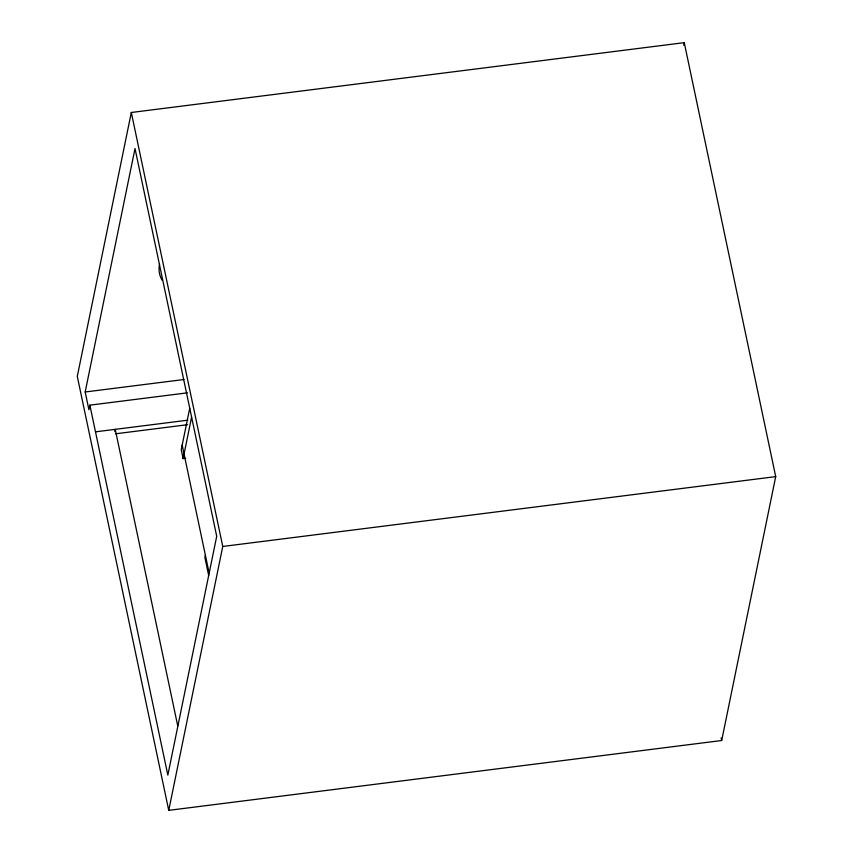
<?xml version="1.0" encoding="UTF-8"?>
<svg xmlns="http://www.w3.org/2000/svg" width="853" height="853" viewBox="0 0 853 853"><rect width="100%" height="100%" fill="white"/><g stroke="black" fill="none" stroke-linecap="round" stroke-linejoin="round"><path stroke-width="1.28" d="M131.309 112.489L77.292 376.376L168.745 810.35L721.691 740.511L775.708 476.624L684.255 42.65L131.309 112.489L222.761 546.464L168.745 810.35M89.874 405.164L88.925 409.771L85.183 391.985L135.009 148.539L216.715 536.27L167.838 775.11L89.874 405.164L187.489 392.828M114.771 431.65L115.24 429.347L177.712 725.807M189.729 408.214L181.241 449.712L183.118 458.605L185.751 458.274M183.118 458.605L191.605 417.106M205.36 555.09L204.88 557.425L208.686 575.498M683.722 45.252L684.255 42.65M85.183 391.985L183.971 379.51M95.493 431.842L187.841 420.177M115.603 433.793L187.575 424.698M222.761 546.464L775.708 476.624M721.148 737.898L721.691 740.511M182.179 445.095L209.166 573.163M162.23 280.402A114.974 50.039 -11.9 0 1 159.564 264.014"/></g></svg>
